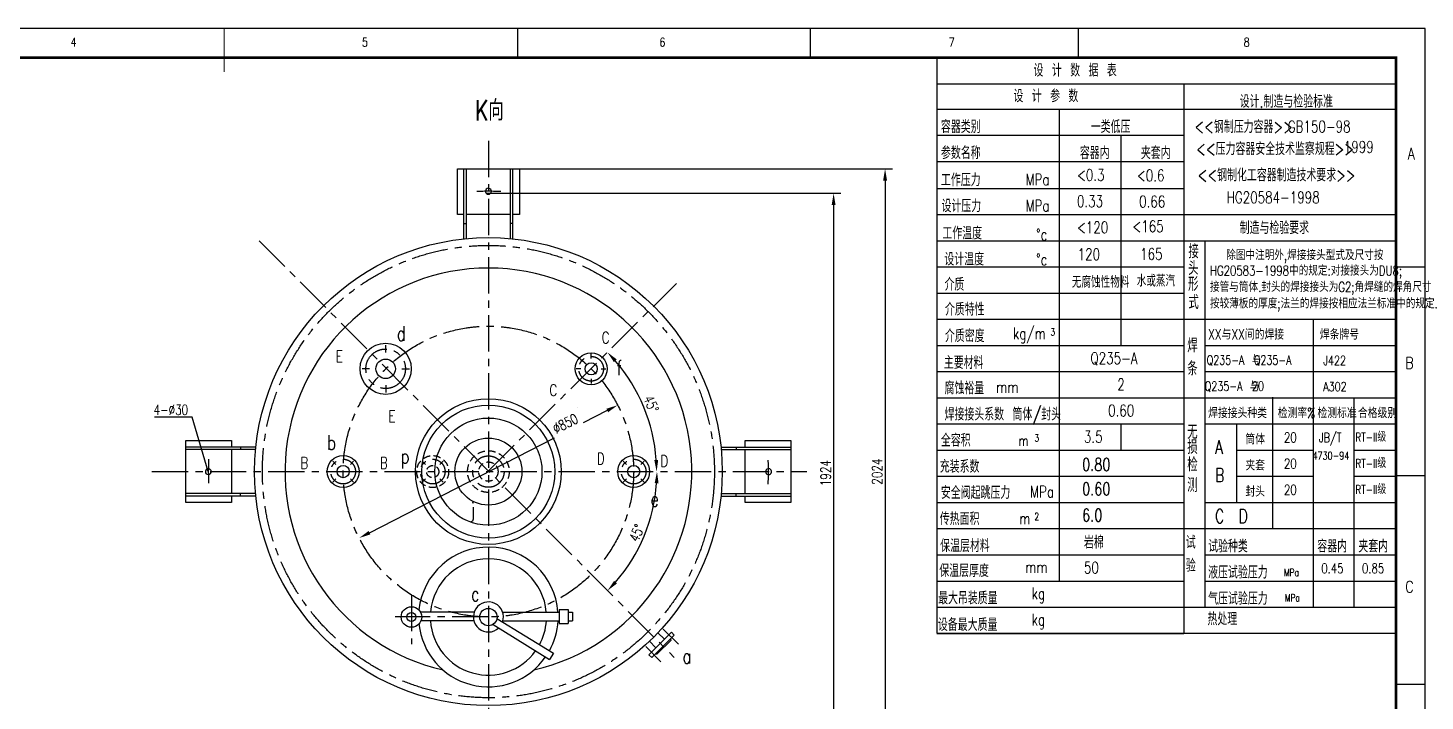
# Model space of a CAD drawing. Extents: x -8296 to 120, y 3711 to 9655.
# Drawn here: x -4693 to 116, y 7340 to 9655 of the extents above; entities that cross this region are included whole.
import ezdxf
from ezdxf.enums import TextEntityAlignment as Align

# ---------------------------------------------------------------- set-up
doc = ezdxf.new("R2010")
doc.units = 0
doc.header["$LTSCALE"] = 100
doc.header["$MEASUREMENT"] = 0
doc.linetypes.add('CENTER', pattern=[2, 1.25, -0.25, 0.25, -0.25])
doc.linetypes.add('HIDDEN', pattern=[0.375, 0.25, -0.125])
doc.layers.get('0').update_dxf_attribs({"linetype": 'CONTINUOUS'})
doc.layers.get('DEFPOINTS').update_dxf_attribs({"linetype": 'CONTINUOUS'})
for name, color, linetype in [('1', 1, 'CENTER'), ('2', 1, 'HIDDEN'), ('5', 6, 'CONTINUOUS'), ('dim', 6, 'CONTINUOUS'), ('text', 5, 'CONTINUOUS')]:
    doc.layers.add(name, color=color, linetype=linetype)
doc.styles.add('COMPLEX', font='romanc', dxfattribs={"width": 0.75, "bigfont": 'HZTXT'})
doc.styles.add('ROMANS', font='romans', dxfattribs={"width": 0.75})
doc.styles.get("Standard").update_dxf_attribs({"font": 'txt', "width": 0.75, "bigfont": 'hztxt'})
doc.dimstyles.get("Standard").update_dxf_attribs({"dimtxt": 0.18, "dimasz": 0.18, "dimexe": 0.18, "dimexo": 0.0625, "dimgap": 0.09, "dimtad": 0, "dimtih": 1, "dimtoh": 1, "dimdec": 4, "dimzin": 0, "dimdsep": 46, "dimtxsty": 'Standard', "dimcen": 0.09, "dimadec": 0, "dimazin": 0, "dimtfac": 1, "dimtdec": 4, "dimtofl": 0, "dimtmove": 0, "dimatfit": 3, "dimfxl": 0, "dimtolj": 1, "dimtzin": 0, "dimarcsym": 0})

# ---------------------------------------------------------------- blocks, each defined once
blk = doc.blocks.new('*D67')
at = {"layer": 'DEFPOINTS', "color": 0}
for p in [(-2663, 8357.9), (-3552.6, 7901.1)]:
    blk.add_point(p, dxfattribs=at)
at = {"layer": 'dim', "color": 0, "lineweight": -2}
for p, q in [((-2698.6, 8339.6), (-2781.7, 8296.9)), ((-3517, 7919.4), (-2880.7, 8246.1))]:
    blk.add_line(p, q, dxfattribs=at)
at = {"layer": 'dim', "color": 0}
for points in [[(-2701.6, 8345.5), (-2695.5, 8333.7), (-2663, 8357.9)], [(-3520.1, 7925.3), (-3514, 7913.5), (-3552.6, 7901.1)]]:
    blk.add_solid(points, dxfattribs=at)
at = {"layer": 'dim', "color": 0, "insert": (-2843.1, 8294.7), "char_height": 35, "attachment_point": 5, "rotation": 27.1782, "style": 'ROMANS'}
blk.add_mtext('\\A1;%%C850', dxfattribs=at)
blk = doc.blocks.new('*D68')
at = {"layer": 'DEFPOINTS', "color": 0}
for p in [(-3115.1, 9086.5), (-3117.4, 7161.9), (-1919.6, 7161.9)]:
    blk.add_point(p, dxfattribs=at)
at = {"layer": 'dim', "color": 0, "lineweight": -2}
for p, q in [((-3115.1, 9086.5), (-1894.6, 9086.5)), ((-1919.6, 9046.5), (-1919.6, 7201.9)), ((-3117.4, 7161.9), (-1894.6, 7161.9))]:
    blk.add_line(p, q, dxfattribs=at)
at = {"layer": 'dim', "color": 0}
for points in [[(-1926.2, 9046.5), (-1912.9, 9046.5), (-1919.6, 9086.5)], [(-1926.2, 7201.9), (-1912.9, 7201.9), (-1919.6, 7161.9)]]:
    blk.add_solid(points, dxfattribs=at)
at = {"layer": 'dim', "color": 0, "insert": (-1947.1, 8124.2), "char_height": 35, "attachment_point": 5, "rotation": 90, "style": 'ROMANS'}
blk.add_mtext('\\A1;1924', dxfattribs=at)
blk = doc.blocks.new('*D69')
at = {"layer": 'DEFPOINTS', "color": 0}
for p in [(-3107.8, 9170.5), (-3107.8, 7088.5), (-1742.4, 7088.5)]:
    blk.add_point(p, dxfattribs=at)
at = {"layer": 'dim', "color": 0, "lineweight": -2}
for p, q in [((-3107.8, 9170.5), (-1717.4, 9170.5)), ((-1742.4, 9130.5), (-1742.4, 7128.5)), ((-3107.8, 7088.5), (-1717.4, 7088.5))]:
    blk.add_line(p, q, dxfattribs=at)
at = {"layer": 'dim', "color": 0}
for points in [[(-1749.1, 9130.5), (-1735.8, 9130.5), (-1742.4, 9170.5)], [(-1749.1, 7128.5), (-1735.8, 7128.5), (-1742.4, 7088.5)]]:
    blk.add_solid(points, dxfattribs=at)
at = {"layer": 'dim', "color": 0, "insert": (-1769.9, 8129.5), "char_height": 35, "attachment_point": 5, "rotation": 90, "style": 'ROMANS'}
blk.add_mtext('\\A1;2024', dxfattribs=at)
blk = doc.blocks.new('*D70')
at = {"layer": 'DEFPOINTS', "color": 0}
for p in [(-2460.7, 8776.6), (-2548.4, 8279.7), (-4266, 8129.5), (-3107.8, 8131.8), (-2011.6, 8129.5)]:
    blk.add_point(p, dxfattribs=at)
at = {"layer": 'dim', "color": 0, "lineweight": -2}
blk.add_arc((-3110.1, 8129.5), 581.4, 3.9425, 40.9548, dxfattribs=at)
at = {"layer": 'dim', "color": 0}
for points in [[(-2675.9, 8506.1), (-2666.1, 8515.2), (-2698.3, 8539.9)], [(-2523.4, 8169.7), (-2536.7, 8169.3), (-2528.7, 8129.5)]]:
    blk.add_solid(points, dxfattribs=at)
at = {"layer": 'dim', "color": 0, "insert": (-2547.3, 8362), "char_height": 35, "attachment_point": 5, "rotation": 292.4487, "style": 'ROMANS'}
blk.add_mtext('\\A1;45°', dxfattribs=at)
blk = doc.blocks.new('*D71')
at = {"layer": 'DEFPOINTS', "color": 0}
for p in [(-3896.7, 8923.6), (-4266, 8129.5), (-2011.6, 8129.5), (-2605.3, 7839.9), (-2468.1, 7489.9)]:
    blk.add_point(p, dxfattribs=at)
at = {"layer": 'dim', "color": 0, "lineweight": -2}
blk.add_arc((-3105.5, 8129.5), 578, 318.8624, 356.0341, dxfattribs=at)
at = {"layer": 'dim', "color": 0}
for points in [[(-2535.5, 8089.8), (-2522.2, 8089.3), (-2527.5, 8129.5)], [(-2665.3, 7744.7), (-2675.1, 7753.8), (-2697.5, 7720.1)]]:
    blk.add_solid(points, dxfattribs=at)
at = {"layer": 'dim', "color": 0, "insert": (-2597.1, 7918.4), "char_height": 35, "attachment_point": 5, "rotation": 67.4482, "style": 'ROMANS'}
blk.add_mtext('\\A1;45°', dxfattribs=at)

msp = doc.modelspace()

# ---------------------------------------------------------------- linework, layer by layer
at = {"color": 14}
for p, q in [((-3006.4, 9554.3), (-3006.4, 9654.3)), ((-1998.9, 9554.3), (-1998.9, 9654.3)), ((-1076.4, 9554.3), (-1076.4, 9654.3)), ((16.1, 8833.2), (116.1, 8833.2)), ((16.1, 8115.7), (116.1, 8115.7)), ((16.1, 7398.2), (116.1, 7398.2))]:
    msp.add_line(p, q, dxfattribs=at)
for p, q in [((-3214.3, 9013.3), (-3214.3, 9170.5)), ((-3214.3, 9170.5), (-3001.3, 9170.5)), ((-3191.8, 8929.9), (-3191.8, 9170.5)), ((-3183.4, 8930.7), (-3183.4, 9170.5)), ((-3032.2, 8930.7), (-3032.2, 9170.5)), ((-3023.8, 8929.9), (-3023.8, 9170.5)), ((-3001.3, 9170.5), (-3001.3, 9013.3)), ((-3191.8, 9013.3), (-3214.3, 9013.3)), ((-3032.2, 9013.3), (-3183.4, 9013.3)), ((-3001.3, 9013.3), (-3023.8, 9013.3)), ((-3191.8, 8982.5), (-3183.4, 8982.5)), ((-3023.8, 8982.5), (-3032.2, 8982.5)), ((-4148.8, 8236), (-3991.6, 8236)), ((-4148.8, 8023), (-4148.8, 8236)), ((-3991.6, 8236), (-3991.6, 8213.5)), ((-2224, 8236), (-2066.8, 8236)), ((-2224, 8213.5), (-2224, 8236)), ((-2066.8, 8236), (-2066.8, 8023)), ((-3908.2, 8213.5), (-4148.8, 8213.5)), ((-3909, 8205.1), (-4148.8, 8205.1)), ((-3991.6, 8205.1), (-3991.6, 8053.9)), ((-3960.8, 8213.5), (-3960.8, 8205.1)), ((-2307.4, 8213.5), (-2066.8, 8213.5)), ((-2306.6, 8205.1), (-2066.8, 8205.1)), ((-2254.8, 8213.5), (-2254.8, 8205.1)), ((-2224, 8053.9), (-2224, 8205.1)), ((-3909, 8053.9), (-4148.8, 8053.9)), ((-3908.2, 8045.5), (-4148.8, 8045.5)), ((-3991.6, 8045.5), (-3991.6, 8023)), ((-3960.8, 8045.5), (-3960.8, 8053.9)), ((-2307.4, 8045.5), (-2066.8, 8045.5)), ((-2306.6, 8053.9), (-2066.8, 8053.9)), ((-2254.8, 8045.5), (-2254.8, 8053.9)), ((-2224, 8023), (-2224, 8045.5)), ((-3991.6, 8023), (-4148.8, 8023)), ((-2066.8, 8023), (-2224, 8023)), ((-3156.7, 7646.1), (-3341.4, 7646.1)), ((-3058.9, 7646.1), (-2863.7, 7646.1)), ((-2863.7, 7655.3), (-2863.7, 7607.5)), ((-2863.7, 7655.3), (-2833.7, 7655.3)), ((-2833.7, 7655.3), (-2833.7, 7607.5)), ((-2833.7, 7646.1), (-2818.3, 7646.1)), ((-2818.3, 7646.1), (-2818.3, 7616.1)), ((-3156.7, 7616.1), (-3339.9, 7616.1)), ((-3091.9, 7603.8), (-2897.1, 7483.3)), ((-3078.3, 7624.8), (-2883.9, 7504.6)), ((-3057.9, 7616.1), (-2863.7, 7616.1)), ((-2863.7, 7607.5), (-2833.7, 7607.5)), ((-2833.7, 7616.1), (-2818.3, 7616.1)), ((-2555.5, 7499.5), (-2477.8, 7577.3)), ((-2545.6, 7489.6), (-2467.9, 7567.4)), ((-2524.1, 7575.5), (-2501.8, 7553.2)), ((-2481, 7554.3), (-2480.4, 7548.5)), ((-2477.8, 7577.3), (-2467.9, 7567.4)), ((-2883.9, 7504.6), (-2897.1, 7483.3)), ((-2553.8, 7545.8), (-2531.5, 7523.5)), ((-2532.5, 7502.7), (-2526.8, 7502.2)), ((-2526.8, 7502.2), (-2480.4, 7548.5)), ((-2555.5, 7499.5), (-2545.6, 7489.6))]:
    msp.add_line(p, q)
msp.add_lwpolyline([(-8293.9, 3713.2), (116.1, 3713.2), (116.1, 9653.2), (-8293.9, 9653.2)], close=True, dxfattribs=at)
at = {"color": 14, "const_width": 4}
msp.add_lwpolyline([(-4017.1, 9653.2), (-4017.1, 9503.2)], dxfattribs=at)
at = {"color": 14, "const_width": 9}
msp.add_lwpolyline([(-8043.9, 3813.2), (16.1, 3813.2), (16.1, 9553.2), (-8043.9, 9553.2)], close=True, dxfattribs=at)
for centre, radius in [((-3107.8, 8129.5), 804.8), ((-3461.4, 8483.1), 88), ((-3461.4, 8483.1), 33.6), ((-2754.2, 8483.1), 55), ((-2754.2, 8483.1), 21), ((-3107.8, 8129.5), 250.6), ((-3107.8, 8129.5), 228.8), ((-3107.8, 8129.5), 184.3), ((-3107.8, 8129.5), 115.4), ((-3607.8, 8129.5), 55), ((-2607.8, 8129.5), 55), ((-3607.8, 8129.5), 21), ((-2607.8, 8129.5), 21), ((-3372.7, 7629.5), 35.4), ((-3107.8, 7629.1), 29.9), ((-3372.7, 7629.5), 15.5)]:
    msp.add_circle(centre, radius)
for centre, radius, start, end in [((-3107.8, 9093.6), 10.2, 20.1751, 329.4072), ((-3107.8, 9093.6), 10.2, 329.4072, 20.1751), ((-3107.8, 8129.5), 700, 282.8983, 257.1017), ((-4071.9, 8129.5), 10.2, 110.1751, 59.4072), ((-4071.9, 8129.5), 10.2, 59.4072, 110.1751), ((-2143.7, 8129.5), 10.2, 290.1751, 239.4072), ((-2143.7, 8129.5), 10.2, 239.4072, 290.1751), ((-3107.8, 7629.5), 240.1, 3.9621, 174.2459), ((-3107.8, 7629.5), 200, 4.7587, 175.2413), ((-3107.8, 7629.5), 51.7, 341.1247, 313.1137), ((-3107.8, 7629.5), 240.1, 185.7541, 325.0376), ((-3107.8, 7629.5), 200, 183.844, 324.3901), ((-3107.8, 7629.5), 200, 331.5569, 356.156), ((-3107.8, 7629.5), 240.1, 331.0054, 356.7991)]:
    msp.add_arc(centre, radius, start, end)
at = {"layer": '1'}
for p, q in [((-3107.8, 9267.5), (-3107.8, 7027.9)), ((-3896.7, 8923.6), (-2468.1, 7489.9)), ((-3107.8, 8131.8), (-2460.7, 8776.6)), ((-3461.4, 8539.2), (-3461.4, 8564.5)), ((-2754.2, 8518.1), (-2754.2, 8534)), ((-3517.5, 8483.1), (-3542.8, 8483.1)), ((-3405.2, 8483.1), (-3379.9, 8483.1)), ((-2789.3, 8483.1), (-2805.2, 8483.1)), ((-2719.2, 8483.1), (-2703.3, 8483.1)), ((-3461.4, 8426.9), (-3461.4, 8401.6)), ((-2754.2, 8448), (-2754.2, 8432.1)), ((-4266, 8129.5), (-2011.6, 8129.5)), ((-3632.6, 8154.3), (-3643.8, 8165.5)), ((-3583, 8154.3), (-3571.8, 8165.5)), ((-3324.3, 8154.3), (-3335.5, 8165.5)), ((-3274.7, 8154.3), (-3263.5, 8165.5)), ((-2632.6, 8154.3), (-2643.8, 8165.5)), ((-2583, 8154.3), (-2571.8, 8165.5)), ((-3632.6, 8104.7), (-3643.8, 8093.5)), ((-3583, 8104.7), (-3571.8, 8093.5)), ((-3324.3, 8104.7), (-3335.5, 8093.5)), ((-3274.7, 8104.7), (-3263.5, 8093.5)), ((-2632.6, 8104.7), (-2643.8, 8093.5)), ((-2583, 8104.7), (-2571.8, 8093.5)), ((-3372.7, 7705.4), (-3372.7, 7535.8)), ((-3107.8, 7629.5), (-3428.2, 7629.5)), ((-2506.1, 7587.9), (-2453.8, 7535.6)), ((-2566.2, 7527.8), (-2513.9, 7475.5))]:
    msp.add_line(p, q, dxfattribs=at)
for centre, radius in [((-3107.8, 8129.5), 777.9), ((-3107.8, 8129.5), 500), ((-3461.4, 8483.1), 68), ((-2754.2, 8483.1), 42.5), ((-3107.8, 8129.5), 54), ((-3607.8, 8129.5), 42.5), ((-3299.5, 8129.5), 42.5), ((-2607.8, 8129.5), 42.5)]:
    msp.add_circle(centre, radius, dxfattribs=at)
for centre, start, end in [((-3107.8, 8228.8), 87.1651, 92.6119), ((-3207.1, 8129.5), 177.1651, 182.6119), ((-3008.5, 8129.5), 357.1651, 2.6119)]:
    msp.add_arc(centre, 864.7, start, end, dxfattribs=at)
at = {"layer": '2'}
for centre, radius in [((-3299.5, 8129.5), 55), ((-3107.8, 8129.5), 71.7), ((-3299.5, 8129.5), 21), ((-3107.8, 8129.5), 33.2)]:
    msp.add_circle(centre, radius, dxfattribs=at)
at = {"layer": '5'}
for p, q in [((-1563.9, 9463.2), (16.1, 9463.2)), ((-713.9, 9463.2), (-713.9, 7573.2)), ((-1563.9, 9376.2), (16.1, 9376.2)), ((-1143.6, 9376.2), (-1143.6, 7753.2)), ((-1563.9, 9286.2), (-713.9, 9286.2)), ((-931, 9286.2), (-931, 8563.2)), ((-1563.9, 9196.2), (-713.9, 9196.2)), ((-1563.9, 9103.2), (-713.9, 9103.2)), ((-1563.9, 9013.2), (16.1, 9013.2)), ((-1563.9, 8923.2), (16.1, 8923.2)), ((-642.1, 8923.2), (-642.1, 7663.2)), ((-1563.9, 8833.2), (-713.9, 8833.2)), ((-1563.9, 8743.2), (-713.9, 8743.2)), ((-1563.9, 8653.2), (16.1, 8653.2)), ((-269.5, 8653.2), (-269.5, 7663.2)), ((-1563.9, 8563.2), (-713.9, 8563.2)), ((-642.1, 8563.2), (16.1, 8563.2)), ((-642.1, 8563.2), (16.1, 8563.2)), ((-1563.9, 8473.2), (-713.9, 8473.2)), ((-642.1, 8473.2), (16.1, 8473.2)), ((-1563.9, 8383.2), (16.1, 8383.2)), ((-409.5, 8385), (-409.5, 7933.2)), ((-129.4, 8383.2), (-129.4, 7663.2)), ((-4127.1, 8316.5), (-4256.6, 8316.5)), ((-4071.9, 8129.5), (-4127.1, 8316.5)), ((-1563.9, 8293.2), (-713.9, 8293.2)), ((-931, 8293.2), (-931, 8203.2)), ((-642.1, 8293.2), (16.1, 8293.2)), ((-642.1, 8293.2), (16.1, 8293.2)), ((-532.7, 8293.2), (-532.7, 8023.2)), ((-1563.9, 8203.2), (-713.9, 8203.2)), ((-532.7, 8203.2), (-269.5, 8203.2)), ((-532.7, 8203.2), (-269.5, 8203.2)), ((-129.4, 8203.2), (16.1, 8203.2)), ((-129.4, 8203.2), (16.1, 8203.2)), ((-1563.9, 8113.2), (-713.9, 8113.2)), ((-532.7, 8113.2), (-269.5, 8113.2)), ((-129.4, 8113.2), (16.1, 8113.2)), ((-1563.9, 8023.2), (-713.9, 8023.2)), ((-642.1, 8023.2), (16.1, 8023.2)), ((-1563.9, 7933.2), (16.1, 7933.2)), ((-1563.9, 7843.2), (-713.9, 7843.2)), ((-642.1, 7843.2), (16.1, 7843.2)), ((-642.1, 7843.2), (16.1, 7843.2)), ((-1563.9, 7753.2), (-713.9, 7753.2)), ((-642.1, 7753.2), (16.1, 7753.2)), ((-1563.9, 7663.2), (16.1, 7663.2)), ((-1563.9, 7573.2), (-713.9, 7573.2))]:
    msp.add_line(p, q, dxfattribs=at)
at = {"layer": '5', "const_width": 4}
msp.add_lwpolyline([(-1563.9, 9553.2), (-1563.9, 7573.2)], dxfattribs=at)
at = {"layer": '5'}
for points in [[(-3531.7, 8553.4, 0, 0, 0), (-3550.7, 8572.5, 0, 0, 0), (-3573.1, 8550.1, 10, 0, 0), (-3594.4, 8528.8, 0, 0, 0)], [(-2692.6, 8544.7, 0, 0, 0), (-2673.6, 8563.8, 0, 0, 0), (-2651.2, 8541.4, 10, 0, 0), (-2629.9, 8520.1, 0, 0, 0)], [(-3399.7, 8421.4, 0, 0, 0), (-3380.7, 8402.4, 0, 0, 0), (-3403, 8380, 10, 0, 0), (-3424.4, 8358.7, 0, 0, 0)], [(-2824.6, 8412.7, 0, 0, 0), (-2843.6, 8393.7, 0, 0, 0), (-2821.3, 8371.3, 10, 0, 0), (-2799.9, 8350, 0, 0, 0)], [(-3701.1, 8129.5, 0, 0, 0), (-3728.1, 8129.5, 0, 0, 0), (-3728.1, 8097.9, 10, 0, 0), (-3728.1, 8067.7, 0, 0, 0)], [(-3514.5, 8129.5, 0, 0, 0), (-3487.5, 8129.5, 0, 0, 0), (-3487.5, 8097.9, 10, 0, 0), (-3487.5, 8067.7, 0, 0, 0)], [(-2703.4, 8129.5, 0, 0, 0), (-2730.4, 8129.5, 0, 0, 0), (-2730.4, 8097.9, 10, 0, 0), (-2730.4, 8067.7, 0, 0, 0)], [(-2516.8, 8129.5, 0, 0, 0), (-2489.9, 8129.5, 0, 0, 0), (-2489.9, 8097.9, 10, 0, 0), (-2489.9, 8067.7, 0, 0, 0)], [(-1563.9, 7573.2, 4, 4, 0), (16.1, 7573.2, 4, 4, 0)]]:
    msp.add_lwpolyline(points, format="xyseb", dxfattribs=at)
at = {"layer": 'DEFPOINTS', "color": 0, "linetype": 'Continuous'}
msp.add_point((-2516.7, 7538.4), dxfattribs=at)

# ---------------------------------------------------------------- texts
at = {"color": 14, "style": 'COMPLEX', "width": 0.8}
for s, p in [('4', (-4535.6, 9591.4)), ('5', (-3532.9, 9591.4)), ('6', (-2508.7, 9591.4)), ('7', (-1513.1, 9591.4)), ('8', (-498, 9591.4))]:
    msp.add_text(s, height=30, dxfattribs=at).set_placement(p, align=Align.CENTER)
for s, p in [('A', (56.1, 9203.2)), ('B', (48, 8483.2)), ('C', (48, 7713.2))]:
    msp.add_text(s, height=40, dxfattribs=at).set_placement(p)
at = {"color": 1, "style": 'ROMANS', "width": 0.75}
for s, p in [('C', (-2717.9, 8570.3)), ('E', (-3633.1, 8505.9)), ('C', (-2897.9, 8389.5)), ('E', (-3451.9, 8299.9)), ('D', (-2734.3, 8154.1)), ('D', (-2515.9, 8146))]:
    msp.add_text(s, height=40, dxfattribs=at).set_placement(p)
at = {"layer": '5', "width": 0.75}
msp.add_text('K向', height=70, dxfattribs=at).set_placement((-3154.9, 9336.9))
at = {"layer": '5', "style": 'ROMANS', "width": 0.75}
for s, height, p in [('d', 50, (-3423, 8579.1)), ('f', 50, (-2667, 8461)), ('4-%%c30', 35, (-4260.4, 8324.5)), ('b', 50, (-3663, 8204.4)), ('B', 40, (-3755, 8139.2)), ('B', 40, (-3481.2, 8139.2)), ('p', 50, (-3409.9, 8157)), ('e', 50, (-2549.9, 8009.8)), ('j', 50, (-3170.3, 7973.4)), ('c', 50, (-3167.7, 7683.3)), ('a', 50, (-2439.8, 7469.1))]:
    msp.add_text(s, height=height, dxfattribs=at).set_placement(p)
at = {"layer": 'text', "width": 0.75}
for s, height, p in [('设 计 数 据 表', 43.33, (-1231.5, 9487.9)), ('设 计 参 数', 43.33, (-1300.7, 9399.8)), ('设计.制造与检验标准', 43.33, (-521.9, 9380.9)), ('容器类别', 43.33, (-1550.2, 9294)), ('一类低压', 43.33, (-1034.6, 9294)), ('<<钢制压力容器>>', 43.33, (-677.5, 9293.9)), ('参数名称', 43.33, (-1550.2, 9204)), ('容器内', 43.33, (-1072.2, 9204)), ('夹套内', 43.33, (-862.1, 9204)), ('<<压力容器安全技术监察规程>>', 43.333, (-671.5, 9218)), ('工作压力', 43.33, (-1550.2, 9111)), ('<<钢制化工容器制造技术要求>>', 43.333, (-666.4, 9127.6)), ('设计压力', 43.33, (-1548.2, 9021.6)), ('制造与检验要求', 43.33, (-521.9, 8946.3)), ('工作温度', 43.33, (-1545.2, 8927.8)), ('接', 47.6, (-698.4, 8863)), ('设计温度', 43.33, (-1538.4, 8838.3)), ('头', 47.6, (-699.2, 8805.3)), ('除图中注明外,焊接接头型式及尺寸按', 34, (-568.3, 8857)), ('无腐蚀性物料', 40, (-1099.7, 8761.5)), ('水或蒸汽', 40, (-876.3, 8765.8)), ('形', 47.6, (-699.8, 8750.7)), ('HG20583-1998中的规定:对接接头为DU8;', 34, (-624.2, 8803.6)), ('介质', 43.33, (-1537.9, 8751.5)), ('接管与筒体.封头的焊接接头为G2;角焊缝的焊角尺寸', 34, (-624.2, 8747.6)), ('介质特性', 43.33, (-1536.5, 8665.9)), ('式', 47.6, (-698.6, 8688.5)), ('按较薄板的厚度;法兰的焊接按相应法兰标准中的规定.', 34, (-624.2, 8690.8)), ('介质密度', 43.33, (-1536.5, 8574.6)), ('XX与XX间的焊接', 36, (-630.5, 8583.3)), ('焊条牌号', 36, (-246.1, 8583.3)), ('焊', 47.6, (-702.3, 8539.5)), ('主要材料', 43.33, (-1540.2, 8482.5)), ('条', 47.6, (-702.3, 8460.1)), ('与', 34, (-480.5, 8495.6)), ('腐蚀裕量', 43.33, (-1537.7, 8395.1)), ('与', 34, (-487.1, 8405.6)), ('焊接接头系数 筒体/封头', 43.333, (-1537.7, 8305.1)), ('焊接接头种类', 36, (-630.5, 8313.3)), ('检测率%', 36, (-390.8, 8313.3)), ('检测标准', 36, (-254.1, 8313.3)), ('合格级别', 36, (-114.9, 8313.3)), ('无', 47.6, (-702.3, 8241.7)), ('全容积', 43.33, (-1550.4, 8215.4)), ('损', 47.6, (-702.3, 8190.2)), ('筒体', 36, (-502.2, 8223.3)), ('RT-II级', 30, (-124.1, 8232.7)), ('0.80', 43.33, (-1064.2, 8132.2)), ('检', 47.6, (-702.3, 8129.8)), ('RT-II级', 30, (-124.1, 8142.7)), ('充装系数', 43.33, (-1554.2, 8125.4)), ('夹套', 36, (-502.2, 8133.3)), ('安全阀起跳压力', 43.33, (-1550.4, 8035.4)), ('0.60', 43.33, (-1064.2, 8048.2)), ('测', 47.6, (-702.3, 8059.4)), ('封头', 36, (-502.2, 8043.3)), ('RT-II级', 30, (-124.1, 8052.7)), ('传热面积', 43.33, (-1554.2, 7945.4)), ('6.0', 43.33, (-1064.2, 7957.8)), (' 保温层材料', 43.33, (-1581.7, 7852.8)), ('岩棉', 43.33, (-1058, 7864.7)), ('试', 43.3, (-707.2, 7864.5)), ('试验种类', 43.33, (-630.5, 7851.4)), ('容器内', 43.33, (-254.6, 7851.4)), ('夹套内', 43.33, (-113.5, 7851.4)), ('保温层厚度', 43.33, (-1555.8, 7767.1)), ('验', 43.3, (-707.2, 7785.2)), ('液压试验压力', 43.33, (-630.5, 7761.4)), ('最大吊装质量 ', 43.33, (-1559.9, 7673)), ('气压试验压力', 43.33, (-630.5, 7671.4)), ('热处理', 43.33, (-632.6, 7601)), ('设备最大质量', 43.33, (-1560.7, 7581.4))]:
    msp.add_text(s, height=height, dxfattribs=at).set_placement(p)
at = {"layer": 'text', "style": 'ROMANS', "width": 0.75}
for s, height, p in [('GB150-98', 40, (-356.5, 9296.2)), ('1999', 40, (-163.6, 9226.3)), ('MPa', 40, (-1258.8, 9114.1)), ('<0.3', 40, (-1082.2, 9129.3)), ('<0.6', 40, (-875.9, 9128.1)), ('HG20584-1998', 40, (-566.8, 9052.4)), ('MPa', 40, (-1258.8, 9024.1)), ('0.33', 40, (-1082.2, 9039.3)), ('0.66', 40, (-868.1, 9038.3)), ('<165', 40, (-891.5, 8953)), ('<120', 40, (-1082.2, 8949.3)), ('120', 40, (-1079.6, 8856.8)), ('165', 40, (-864.6, 8858)), ('kg/m', 40, (-1302.5, 8584.5)), ('3', 25, (-1173.4, 8597.1)), ('Q235-A', 40, (-1035.4, 8499.3)), ('Q235-A  Q235-A', 32, (-635.6, 8497.2)), ('J422', 32, (-234.2, 8495.6)), ('mm', 40, (-1360.2, 8400.5)), ('2', 40, (-943.4, 8409.3)), ('Q235-A  20', 32, (-642.1, 8407.2)), ('A302', 32, (-234.2, 8405.6)), ('0.60', 40, (-974.8, 8319.3)), (' m', 35, (-1301.1, 8218.4)), ('3', 25, (-1228.3, 8232.5)), ('3.5', 40, (-1058, 8229.3)), ('A', 47.6, (-607, 8190.2)), ('20', 34, (-369.3, 8229.9)), ('JB/T', 32, (-249, 8230.3)), ('4730-94', 27, (-271.3, 8170.6)), ('B', 47.6, (-607, 8093.7)), ('20', 34, (-369.3, 8139.9)), ('MPa', 40, (-1243.4, 8040.2)), ('20', 34, (-369.3, 8049.9)), ('2', 25, (-1228.3, 7962.5)), ('C  D', 47.6, (-607, 7952.6)), (' m', 40, (-1301.1, 7948.4)), ('mm', 40, (-1260.2, 7781.5)), ('50', 40, (-1058, 7779.3)), ('MPa', 25, (-369.3, 7770.2)), ('0.45', 34, (-241.1, 7779.9)), ('0.85', 34, (-101, 7779.9)), ('kg', 40, (-1237.9, 7690.6)), ('MPa', 25, (-366.3, 7683.2)), ('kg', 40, (-1237.9, 7600.6))]:
    msp.add_text(s, height=height, dxfattribs=at).set_placement(p)
for p in [(-1203.4, 8944.8), (-1203.4, 8858.9)]:
    msp.add_text('%%dc', height=40, dxfattribs=at).set_placement(p, align=Align.MIDDLE)

# ---------------------------------------------------------------- dimensions: what is measured, and where the dimension line sits
at = {"layer": 'dim'}
for base, p1, p2, text, picture, middle in [((-1742.4, 7088.5), (-3107.8, 9170.5), (-3107.8, 7088.5), '2024', '*D69', (-1769.9, 8129.5)), ((-1919.6, 7161.9), (-3115.1, 9086.5), (-3117.4, 7161.9), '1924', '*D68', (-1947.1, 8124.2))]:
    dim = msp.add_linear_dim(base=base, p1=p1, p2=p2, angle=90, text=text, dimstyle='Standard', override={"dimscale": 10, "dimtxt": 3.5, "dimasz": 4, "dimexe": 2.5, "dimexo": 0, "dimgap": 1, "dimtad": 1, "dimtih": 0, "dimtoh": 0, "dimdec": 0, "dimtxsty": 'ROMANS', "dimtdec": 0, "dimtofl": 1, "dimtmove": 2}, dxfattribs=at)
    dim.commit()
    dim.dimension.update_dxf_attribs({"geometry": picture, "text_midpoint": middle})
for base, line1, line2, picture, middle in [((-2605.3, 7839.9), ((-3896.7, 8923.6), (-2468.1, 7489.9)), ((-4266, 8129.5), (-2011.6, 8129.5)), '*D71', (-2597.1, 7918.4)), ((-2548.4, 8279.7), ((-4266, 8129.5), (-2011.6, 8129.5)), ((-3107.8, 8131.8), (-2460.7, 8776.6)), '*D70', (-2547.3, 8362))]:
    dim = msp.add_angular_dim_2l(base=base, line1=line1, line2=line2, dimstyle='Standard', override={"dimscale": 10, "dimtxt": 3.5, "dimasz": 4, "dimexe": 2.5, "dimexo": 0, "dimgap": 1, "dimtad": 1, "dimtih": 0, "dimtoh": 0, "dimdec": 0, "dimtxsty": 'ROMANS', "dimtdec": 0, "dimtofl": 1, "dimtmove": 2}, dxfattribs=at)
    dim.commit()
    dim.dimension.update_dxf_attribs({"geometry": picture, "text_midpoint": middle})
dim = msp.add_diameter_dim_2p(p1=(-3552.6, 7901.1), p2=(-2663, 8357.9), text='%%C850', dimstyle='Standard', override={"dimscale": 10, "dimtxt": 3.5, "dimasz": 4, "dimexe": 2.5, "dimexo": 0, "dimgap": 1, "dimtad": 1, "dimtih": 0, "dimtoh": 0, "dimdec": 0, "dimtxsty": 'ROMANS', "dimtdec": 0, "dimtofl": 1, "dimtmove": 2}, dxfattribs=at)
dim.commit()
dim.dimension.update_dxf_attribs({"geometry": '*D67', "text_midpoint": (-2843.1, 8294.7), "dimtype": 163})

doc.saveas('drawing.dxf')
